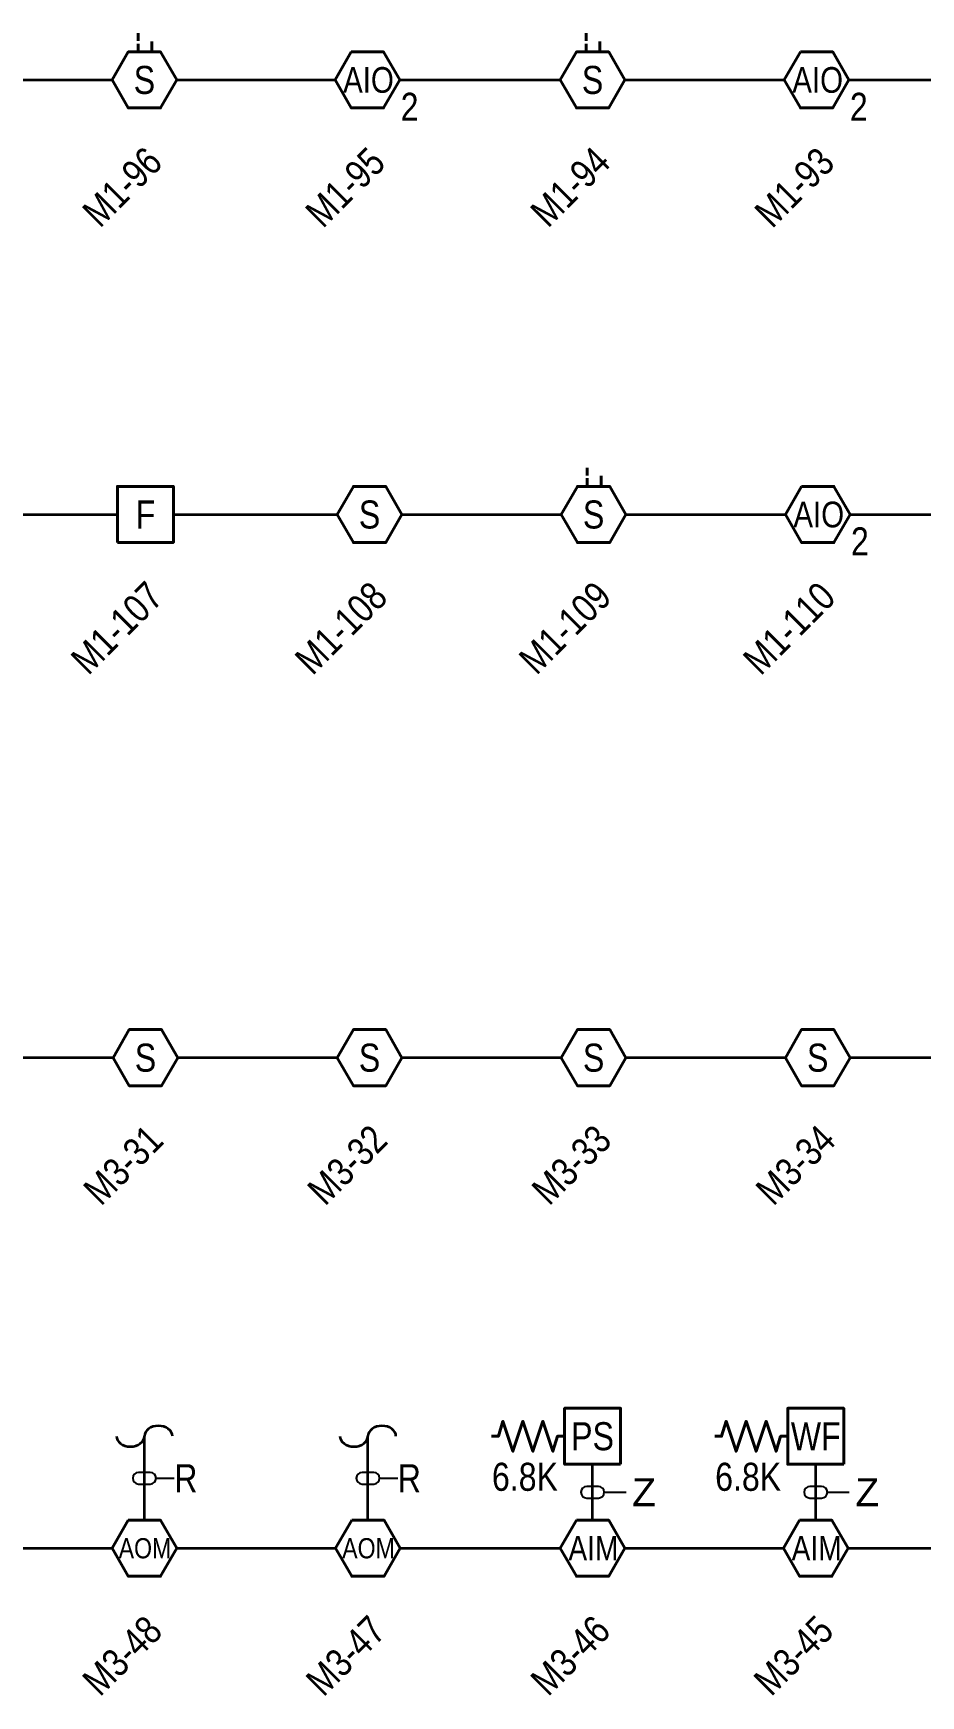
# Model space of a CAD drawing. Header units: inches. Extents: x 84 to 207, y -12 to 77.
# Drawn here: x 190.63 to 193.6, y -0.39 to 5.18 of the extents above; entities that cross this region are included whole.
import ezdxf
from ezdxf import colors
from ezdxf.entities.mleader import LeaderData, LeaderLine
from ezdxf.enums import TextEntityAlignment as Align
from ezdxf.math import Vec2, Vec3

# ---------------------------------------------------------------- set-up
doc = ezdxf.new("R2010")
doc.units = ezdxf.units.IN
doc.header["$MEASUREMENT"] = 0
doc.set_wipeout_variables(frame=1)
for name, color, linetype, lineweight in [('F-ALRM-CTRL', 133, 'Continuous', 40), ('F-ALRM-DTCT', 23, 'Continuous', 40), ('F-ALRM-MANL', 23, 'Continuous', 40), ('F-ALRM-WIRE', 6, 'Continuous', 35), ('F-ALRM-WIRE-CTRL', 121, 'Continuous', 35), ('F-ALRM-WIRE-DTCT', 151, 'Continuous', 35), ('F-ANNO-CTRL', 121, 'Continuous', 25), ('F-ANNO-CTRL-ADDR', 113, 'Continuous', 25), ('F-ANNO-CTRL-DESC', 123, 'Continuous', 25), ('F-ANNO-CTRL-NOTE', 111, 'Continuous', 25), ('F-ANNO-DTCT', 151, 'Continuous', 25), ('F-ANNO-DTCT-ADDR', 143, 'Continuous', 25), ('F-ANNO-DTCT-DESC', 150, 'Continuous', 25), ('F-ANNO-DTCT-NOTE', 140, 'Continuous', 25), ('F-ANNO-POWR', 140, 'Continuous', 25), ('F-ANNO-WIPE', 7, 'Continuous', 0)]:
    doc.layers.add(name, color=color, linetype=linetype, lineweight=lineweight)
doc.styles.add('Body', font='', dxfattribs={"height": 0.09375})
doc.styles.add('Body_Symbols', font='', dxfattribs={"height": 0.0675})
doc.styles.add('MtXpl_Arial_Narrow', font='arial.ttf')
doc.styles.get("Standard").update_dxf_attribs({"font": 'arial.ttf'})
doc.styles.get('Body').set_extended_font_data('Arial Narrow')
doc.styles.get('Body_Symbols').set_extended_font_data('Arial Narrow')

# ---------------------------------------------------------------- blocks, each defined once
blk = doc.blocks.new('FA_AddressableModule2')
at = {"color": 0, "linetype": 'ByBlock', "lineweight": -2, "style": 'Body', "flags": 9}
for tag, p in [('POINTTYPE', (-0.0369, -0.1397)), ('ELEVATION', (-0.0369, -0.1542)), ('PID', (-0.0369, -0.1685)), ('WIREDROP', (-0.0369, -0.1966)), ('PID_SECONDARY', (-0.0369, -0.1824))]:
    blk.add_attdef(tag, p, '', height=0.00937, dxfattribs=at)
at = {"layer": 'F-ANNO-DTCT-ADDR', "style": 'Body', "flags": 8}
blk.add_attdef('ADDRESS', text='', height=0.0938, rotation=45, dxfattribs=at).set_placement((0, -0.2184), align=Align.TOP_RIGHT)
at = {"layer": 'F-ANNO-DTCT-DESC', "lineweight": 30, "flags": 51}
blk.add_attdef('DESCRIPTION', text='', height=0.0938, rotation=45, dxfattribs=at).set_placement((0.2007, -0.2176), align=Align.TOP_RIGHT)
at = {"layer": 'F-ANNO-POWR', "style": 'Body', "flags": 8}
blk.add_attdef('POWRTAG', text='', height=0.0938, dxfattribs=at).set_placement((-0.2007, -0.2176), align=Align.TOP_RIGHT)
at = {"linetype": 'ByBlock', "lineweight": -2, "ltscale": 0.5}
blk.add_wipeout([(-0.0541, 0.0938), (-0.1083, 0), (-0.0541, -0.0938), (0.0541, -0.0938), (0.1083, 0), (0.0541, 0.0938)], dxfattribs=at).dxf.layer = 'F-ANNO-WIPE'
at = {"color": 0, "linetype": 'ByBlock', "lineweight": -2, "ltscale": 0.5}
blk.add_lwpolyline([(-0.0541, 0.0938), (-0.1083, 0), (-0.0541, -0.0938), (0.0541, -0.0938), (0.1083, 0), (0.0541, 0.0938)], close=True, dxfattribs=at)
at = {"color": 0, "lineweight": -3, "style": 'Body'}
blk.add_text('AIO', height=0.08594, dxfattribs=at).set_placement((0.0035, 0), align=Align.MIDDLE_CENTER)
at = {"color": 0, "linetype": 'ByBlock', "lineweight": -2, "style": 'Body', "flags": 9}
blk.add_attdef('DEVTYPE', (-0.0369, -0.1259), '', height=0.00937, dxfattribs=at)
at = {"layer": 'F-ANNO-DTCT', "style": 'Body', "flags": 8}
blk.add_attdef('TYPE', text='', height=0.0938, dxfattribs=at).set_placement((0.1112, -0.0899), align=Align.MIDDLE_LEFT)
at = {"layer": 'F-ANNO-DTCT-NOTE', "linetype": 'ByBlock', "lineweight": -2, "flags": 104}
blk.add_attdef('NOTES', text='', height=0.0938, dxfattribs=at).set_placement((-0.1332, -0.0469), align=Align.MIDDLE_RIGHT)
at = {"layer": 'F-ANNO-DTCT-NOTE', "linetype": 'ByBlock', "lineweight": -2, "style": 'Body', "flags": 8}
blk.add_attdef('NOTE', text='', height=0.0938, dxfattribs=at).set_placement((-0.1332, -0.0469), align=Align.MIDDLE_CENTER)
blk = doc.blocks.new('*U15')
at = {"color": 0, "linetype": 'ByBlock', "lineweight": -2, "ltscale": 0.5}
blk.add_line((-0.0213, 0.1308), (-0.0213, 0.1562), dxfattribs=at)
at = {"color": 0, "linetype": 'ByBlock', "lineweight": -2, "style": 'Body', "flags": 9}
for tag, p in [('POINTTYPE', (-0.0369, -0.1397)), ('ELEVATION', (-0.0369, -0.1542)), ('PID', (-0.0369, -0.1685)), ('WIREDROP', (-0.0369, -0.1966)), ('PID_SECONDARY', (-0.0369, -0.1824))]:
    blk.add_attdef(tag, p, '', height=0.00937, dxfattribs=at)
at = {"layer": 'F-ANNO-DTCT-ADDR', "style": 'Body', "flags": 8}
blk.add_attdef('ADDRESS', text='', height=0.0938, rotation=45, dxfattribs=at).set_placement((0, -0.2169), align=Align.TOP_RIGHT)
at = {"layer": 'F-ANNO-DTCT-DESC', "lineweight": 30, "flags": 51}
blk.add_attdef('DESCRIPTION', text='', height=0.0938, rotation=45, dxfattribs=at).set_placement((0.2007, -0.2169), align=Align.TOP_RIGHT)
at = {"layer": 'F-ANNO-DTCT-NOTE', "linetype": 'ByBlock', "lineweight": -2, "style": 'Body', "flags": 8}
blk.add_attdef('NOTE', text='', height=0.0938, dxfattribs=at).set_placement((-0.1449, 0.0607), align=Align.MIDDLE_RIGHT)
at = {"layer": 'F-ANNO-DTCT-NOTE', "linetype": 'ByBlock', "lineweight": -2, "flags": 104}
blk.add_attdef('NOTES', text='', height=0.0938, dxfattribs=at).set_placement((-0.1449, -0.062), align=Align.TOP_RIGHT)
at = {"linetype": 'ByBlock', "lineweight": -2, "ltscale": 0.5}
blk.add_wipeout([(-0.0541, 0.0937), (-0.1083, 0), (-0.0541, -0.0938), (0.0541, -0.0938), (0.1083, 0), (0.0541, 0.0937)], dxfattribs=at).dxf.layer = 'F-ANNO-WIPE'
at = {"color": 0, "linetype": 'ByBlock', "lineweight": -2, "ltscale": 0.5}
for p, q in [((-0.0213, 0.0937), (-0.0213, 0.1211)), ((0.0248, 0.0937), (0.0248, 0.1289))]:
    blk.add_line(p, q, dxfattribs=at)
blk.add_lwpolyline([(-0.1083, 0), (-0.0541, -0.0938), (0.0541, -0.0938), (0.1083, 0), (0.0541, 0.0937), (-0.0541, 0.0937)], close=True, dxfattribs=at)
at = {"color": 0, "linetype": 'ByBlock', "lineweight": -2, "style": 'Body'}
blk.add_text('S', height=0.0938, dxfattribs=at).set_placement((0, 0), align=Align.MIDDLE_CENTER)
at = {"color": 0, "linetype": 'ByBlock', "lineweight": -2, "style": 'Body', "flags": 9}
blk.add_attdef('DEVTYPE', (-0.0369, -0.1259), '', height=0.00937, dxfattribs=at)
at = {"layer": 'F-ANNO-DTCT', "style": 'Body', "flags": 8}
blk.add_attdef('WP', text='', height=0.0938, dxfattribs=at).set_placement((0.1802, 0.0945), align=Align.MIDDLE_CENTER)
blk.add_attdef('TYPE', text='', height=0.0938, dxfattribs=at).set_placement((0.1083, -0.093), align=Align.MIDDLE_LEFT)
blk = doc.blocks.new('*U4')
at = {"color": 0, "linetype": 'ByBlock', "lineweight": -2, "style": 'Body', "flags": 9}
for tag, p in [('POINTTYPE', (-0.0369, -0.046)), ('ELEVATION', (-0.0369, -0.0604)), ('WIREDROP', (-0.0369, -0.1004)), ('PID_PRIMARY', (-0.0369, -0.0747)), ('PID_SECONDARY', (-0.0369, -0.0886))]:
    blk.add_attdef(tag, p, '', height=0.00937, dxfattribs=at)
at = {"layer": 'F-ANNO-DTCT-ADDR', "style": 'Body', "flags": 8}
blk.add_attdef('ADDRESS', text='', height=0.0938, rotation=45, dxfattribs=at).set_placement((0, -0.1239), align=Align.TOP_RIGHT)
at = {"layer": 'F-ANNO-DTCT-DESC', "lineweight": 30, "flags": 51}
blk.add_attdef('DESCRIPTION', text='', height=0.0938, rotation=45, dxfattribs=at).set_placement((0.2007, -0.1239), align=Align.TOP_RIGHT)
at = {"layer": 'F-ANNO-DTCT-NOTE', "lineweight": 25, "flags": 104}
blk.add_attdef('NOTES', text='', height=0.0938, dxfattribs=at).set_placement((-0.1689, 0.1641), align=Align.TOP_RIGHT)
at = {"linetype": 'ByBlock', "lineweight": -2, "ltscale": 0.5}
blk.add_wipeout([(-0.0937, 0), (0.0937, 0), (0.0937, 0.1875), (-0.0937, 0.1875)], dxfattribs=at).dxf.layer = 'F-ANNO-WIPE'
at = {"color": 0, "linetype": 'ByBlock', "lineweight": -2, "ltscale": 0.5}
blk.add_lwpolyline([(-0.0937, 0), (0.0937, 0), (0.0937, 0.1875), (-0.0937, 0.1875)], close=True, dxfattribs=at)
at = {"color": 0, "linetype": 'ByBlock', "lineweight": -2, "style": 'Body'}
blk.add_text('F', height=0.0938, dxfattribs=at).set_placement((0, 0.0937), align=Align.MIDDLE_CENTER)
for tag, p, flags in [('WIRE', (0, 0.0937), 11), ('RISER', (0, 0.0937), 11), ('DEVTYPE', (-0.0369, -0.0322), 9)]:
    blk.add_attdef(tag, p, '', height=0.00937, dxfattribs=dict(at, flags=flags))
at = {"layer": 'F-ANNO-DTCT', "lineweight": 25, "style": 'Body', "flags": 8}
blk.add_attdef('WP', text='', height=0.0938, dxfattribs=at).set_placement((0.1886, 0.1733), align=Align.MIDDLE)
blk.add_attdef('WG', text='', height=0.0938, dxfattribs=at).set_placement((-0.1962, 0.0485), align=Align.MIDDLE_CENTER)
at = {"layer": 'F-ANNO-DTCT-NOTE', "lineweight": 25, "style": 'Body'}
blk.add_attdef('NOTE', text='', height=0.0938, dxfattribs=at).set_placement((-0.1689, 0.1729), align=Align.MIDDLE_CENTER)
blk = doc.blocks.new('*U2')
at = {"color": 0, "linetype": 'ByBlock', "lineweight": -2, "style": 'Body', "flags": 9}
for tag, p in [('POINTTYPE', (-0.0369, -0.1397)), ('ELEVATION', (-0.0369, -0.1542)), ('PID', (-0.0369, -0.1685)), ('WIREDROP', (-0.0369, -0.1942)), ('PID_SECONDARY', (-0.0369, -0.1824))]:
    blk.add_attdef(tag, p, '', height=0.00937, dxfattribs=at)
at = {"layer": 'F-ANNO-DTCT-ADDR', "style": 'Body', "flags": 8}
blk.add_attdef('ADDRESS', text='', height=0.0938, rotation=45, dxfattribs=at).set_placement((0, -0.2176), align=Align.TOP_RIGHT)
at = {"layer": 'F-ANNO-DTCT-DESC', "linetype": 'ByBlock', "lineweight": -2, "flags": 51}
blk.add_attdef('DESCRIPTION', text='', height=0.0938, rotation=45, dxfattribs=at).set_placement((0.2007, -0.2176), align=Align.TOP_RIGHT)
at = {"layer": 'F-ANNO-DTCT-NOTE', "linetype": 'ByBlock', "lineweight": -2, "flags": 104}
blk.add_attdef('NOTES', text='', height=0.0938, dxfattribs=at).set_placement((-0.1449, -0.1219), align=Align.MIDDLE_RIGHT)
at = {"linetype": 'ByBlock', "lineweight": -2, "ltscale": 0.5}
blk.add_wipeout([(-0.1083, 0), (-0.0541, -0.0938), (0.0541, -0.0938), (0.1083, 0), (0.0541, 0.0938), (-0.0541, 0.0938)], dxfattribs=at).dxf.layer = 'F-ANNO-WIPE'
blk.add_lwpolyline([(-0.1083, 0), (-0.0541, -0.0938), (0.0541, -0.0938), (0.1083, 0), (0.0541, 0.0938), (-0.0541, 0.0938)], close=True, dxfattribs=at)
at = {"color": 0, "linetype": 'ByBlock', "lineweight": -2, "style": 'Body'}
blk.add_text('S', height=0.0938, dxfattribs=at).set_placement((0, 0), align=Align.MIDDLE_CENTER)
at = {"color": 0, "linetype": 'ByBlock', "lineweight": -2, "style": 'Body', "flags": 9}
blk.add_attdef('DEVTYPE', (-0.0369, -0.1259), '', height=0.00937, dxfattribs=at)
at = {"layer": 'F-ANNO-DTCT', "style": 'Body', "flags": 8}
for tag, p in [('WP', (-0.1773, 0.0938)), ('WG', (0.1636, 0.0938))]:
    blk.add_attdef(tag, text='', height=0.0938, dxfattribs=at).set_placement(p, align=Align.MIDDLE_CENTER)
blk.add_attdef('SMOKE_SENSOR_TYPE', text='', height=0.0938, dxfattribs=at).set_placement((0.1083, -0.0938), align=Align.MIDDLE_LEFT)
at = {"layer": 'F-ANNO-DTCT-NOTE', "linetype": 'ByBlock', "lineweight": -2, "style": 'Body', "flags": 8}
blk.add_attdef('NOTE', text='', height=0.0938, dxfattribs=at).set_placement((-0.1449, -0.0166), align=Align.MIDDLE_CENTER)
blk = doc.blocks.new('FA_AIM')
at = {"color": 0, "linetype": 'ByBlock', "lineweight": -2, "style": 'Body', "flags": 9}
for tag, p in [('POINTTYPE', (-0.0369, -0.1397)), ('ELEVATION', (-0.0369, -0.1542)), ('PID', (-0.0369, -0.1685)), ('WIREDROP', (-0.0369, -0.1966)), ('PID_SECONDARY', (-0.0369, -0.1824))]:
    blk.add_attdef(tag, p, '', height=0.00937, dxfattribs=at)
at = {"layer": 'F-ANNO-DTCT-ADDR', "style": 'Body', "flags": 8}
blk.add_attdef('ADDRESS', text='', height=0.0938, rotation=45, dxfattribs=at).set_placement((0, -0.2176), align=Align.TOP_RIGHT)
at = {"layer": 'F-ANNO-DTCT-DESC', "lineweight": 30, "flags": 51}
blk.add_attdef('DESCRIPTION', text='', height=0.0938, rotation=45, dxfattribs=at).set_placement((0.2007, -0.2176), align=Align.TOP_RIGHT)
at = {"layer": 'F-ANNO-DTCT-NOTE', "linetype": 'ByBlock', "lineweight": -2, "style": 'Body', "flags": 8}
blk.add_attdef('NOTE', text='', height=0.0938, dxfattribs=at).set_placement((-0.1332, 0.0983), align=Align.TOP_RIGHT)
at = {"layer": 'F-ANNO-POWR', "style": 'Body', "flags": 8}
blk.add_attdef('POWRTAG', text='', height=0.0938, dxfattribs=at).set_placement((-0.2007, -0.2176), align=Align.TOP_RIGHT)
at = {"linetype": 'ByBlock', "lineweight": -2, "ltscale": 0.5}
blk.add_wipeout([(-0.0541, 0.0938), (-0.1083, 0), (-0.0541, -0.0937), (0.0541, -0.0937), (0.1083, 0), (0.0541, 0.0938)], dxfattribs=at).dxf.layer = 'F-ANNO-WIPE'
at = {"color": 0, "linetype": 'ByBlock', "lineweight": -2, "ltscale": 0.5}
blk.add_lwpolyline([(-0.0541, 0.0938), (-0.1083, 0), (-0.0541, -0.0937), (0.0541, -0.0937), (0.1083, 0), (0.0541, 0.0938)], close=True, dxfattribs=at)
at = {"color": 0, "lineweight": -3, "style": 'Body'}
blk.add_text('AIM', height=0.08203, dxfattribs=at).set_placement((0.0029, 0), align=Align.MIDDLE_CENTER)
at = {"color": 0, "linetype": 'ByBlock', "lineweight": -2, "style": 'Body', "flags": 9}
blk.add_attdef('DEVTYPE', (-0.0369, -0.1259), '', height=0.00937, dxfattribs=at)
at = {"layer": 'F-ANNO-DTCT', "style": 'Body', "flags": 8}
blk.add_attdef('WP', text='', height=0.0938, dxfattribs=at).set_placement((0.1717, 0.0745), align=Align.MIDDLE_CENTER)
at = {"layer": 'F-ANNO-DTCT-NOTE', "linetype": 'ByBlock', "lineweight": -2, "flags": 104}
blk.add_attdef('NOTES', text='', height=0.0938, dxfattribs=at).set_placement((-0.1332, -0.0051), align=Align.TOP_RIGHT)
blk = doc.blocks.new('FA_AOM')
at = {"color": 0, "linetype": 'ByBlock', "lineweight": -2, "style": 'Body', "flags": 9}
for tag, p in [('POINTTYPE', (-0.0369, -0.1397)), ('ELEVATION', (-0.0369, -0.1542)), ('PID', (-0.0369, -0.1685)), ('WIREDROP', (-0.0369, -0.1966)), ('PID_SECONDARY', (-0.0369, -0.1824))]:
    blk.add_attdef(tag, p, '', height=0.00937, dxfattribs=at)
at = {"layer": 'F-ANNO-CTRL-ADDR', "style": 'Body', "flags": 8}
blk.add_attdef('ADDRESS', text='', height=0.0938, rotation=45, dxfattribs=at).set_placement((0, -0.2184), align=Align.TOP_RIGHT)
at = {"layer": 'F-ANNO-CTRL-DESC', "lineweight": 30, "flags": 51}
blk.add_attdef('DESCRIPTION', text='', height=0.0938, rotation=45, dxfattribs=at).set_placement((0.2007, -0.2176), align=Align.TOP_RIGHT)
at = {"layer": 'F-ANNO-CTRL-NOTE', "linetype": 'ByBlock', "lineweight": -2, "style": 'Body', "flags": 8}
blk.add_attdef('NOTE', text='', height=0.0938, dxfattribs=at).set_placement((-0.1332, 0.1), align=Align.TOP_RIGHT)
at = {"layer": 'F-ANNO-POWR', "style": 'Body', "flags": 8}
blk.add_attdef('POWRTAG', text='', height=0.0938, dxfattribs=at).set_placement((-0.2007, -0.2176), align=Align.TOP_RIGHT)
at = {"linetype": 'ByBlock', "lineweight": -2, "ltscale": 0.5}
blk.add_wipeout([(-0.0541, 0.0938), (-0.1083, 0), (-0.0541, -0.0938), (0.0541, -0.0938), (0.1083, 0), (0.0541, 0.0938)], dxfattribs=at).dxf.layer = 'F-ANNO-WIPE'
at = {"color": 0, "linetype": 'ByBlock', "lineweight": -2, "ltscale": 0.5}
blk.add_lwpolyline([(-0.0541, 0.0938), (-0.1083, 0), (-0.0541, -0.0938), (0.0541, -0.0938), (0.1083, 0), (0.0541, 0.0938)], close=True, dxfattribs=at)
at = {"color": 0, "lineweight": -3, "style": 'Body_Symbols'}
blk.add_text('AOM', height=0.0675, dxfattribs=at).set_placement((0.0019, 0), align=Align.MIDDLE_CENTER)
at = {"color": 0, "linetype": 'ByBlock', "lineweight": -2, "style": 'Body', "flags": 9}
blk.add_attdef('DEVTYPE', (-0.0369, -0.1259), '', height=0.00937, dxfattribs=at)
at = {"layer": 'F-ANNO-CTRL', "style": 'Body', "flags": 8}
blk.add_attdef('TYPE', text='', height=0.0938, dxfattribs=at).set_placement((0.1112, -0.0899), align=Align.MIDDLE_LEFT)
at = {"layer": 'F-ANNO-CTRL-NOTE', "linetype": 'ByBlock', "lineweight": -2, "flags": 104}
blk.add_attdef('NOTES', text='', height=0.0938, dxfattribs=at).set_placement((-0.1332, -0.0469), align=Align.TOP_RIGHT)
blk = doc.blocks.new('*U7')
at = {"color": 0}
for centre, major_axis in [((0, 0.046875), (0, 0.046875)), ((0, -0.046875), (0, -0.046875))]:
    blk.add_ellipse(centre, major_axis=major_axis, ratio=0.7409255, start_param=0, end_param=3.14159265, dxfattribs=at)
blk = doc.blocks.new('WireTagLoop')
at = {"color": 0, "linetype": 'ByBlock', "lineweight": -2}
blk.add_lwpolyline([(-0.5, 0.5, 0.999484), (-0.5, -0.5), (0.5, -0.5, 0.999484), (0.5, 0.5, 0.000258)], format="xyb", close=True, dxfattribs=at)
blk = doc.blocks.new('*U12')
at = {"color": 0, "linetype": 'ByBlock', "lineweight": -2, "style": 'Body', "flags": 9}
for tag, p in [('POINTTYPE', (-0.0369, -0.046)), ('ELEVATION', (-0.0369, -0.0604)), ('WIREDROP', (-0.0369, -0.1029)), ('PID', (-0.0369, -0.0747)), ('PID_SECONDARY', (-0.0369, -0.0886))]:
    blk.add_attdef(tag, p, '', height=0.00937, dxfattribs=at)
at = {"layer": 'F-ANNO-DTCT-ADDR', "style": 'Body', "flags": 8}
blk.add_attdef('ADDRESS', text='', height=0.0938, dxfattribs=at).set_placement((0, -0.1239), align=Align.TOP_RIGHT)
at = {"layer": 'F-ANNO-DTCT-DESC', "lineweight": 30, "flags": 104}
blk.add_attdef('DESCRIPTION', text='', height=0.0938, dxfattribs=at).set_placement((0.2007, -0.1239), align=Align.TOP_RIGHT)
at = {"layer": 'F-ANNO-DTCT-NOTE', "linetype": 'ByBlock', "lineweight": -2, "flags": 104}
blk.add_attdef('NOTES', text='', height=0.0938, dxfattribs=at).set_placement((-0.1846, 0), align=Align.MIDDLE_RIGHT)
at = {"linetype": 'ByBlock', "lineweight": -2, "ltscale": 0.5}
blk.add_wipeout([(-0.0938, 0.1875), (0.0937, 0.1875), (0.0937, 0), (-0.0938, 0)], dxfattribs=at).dxf.layer = 'F-ANNO-WIPE'
blk.add_lwpolyline([(0.0937, 0), (0.0937, 0.1875), (-0.0938, 0.1875), (-0.0938, 0)], close=True, dxfattribs=at)
at = {"color": 0, "lineweight": -3, "style": 'Body'}
blk.add_text('WF', height=0.09375, dxfattribs=at).set_placement((0, 0.0937), align=Align.MIDDLE_CENTER)
at = {"color": 0, "linetype": 'ByBlock', "lineweight": -2, "style": 'Body', "flags": 9}
blk.add_attdef('DEVTYPE', (-0.0369, -0.0322), '', height=0.00937, dxfattribs=at)
at = {"layer": 'F-ANNO-DTCT-NOTE', "linetype": 'ByBlock', "lineweight": -2, "style": 'Body', "flags": 8}
blk.add_attdef('NOTE', text='', height=0.0938, dxfattribs=at).set_placement((-0.1846, 0), align=Align.MIDDLE_CENTER)
blk = doc.blocks.new('*U78')
at = {"color": 0, "linetype": 'ByBlock', "lineweight": -2, "style": 'Body', "flags": 9}
for tag, p in [('POINTTYPE', (-0.0369, -0.046)), ('ELEVATION', (-0.0369, -0.0604)), ('WIREDROP', (-0.0369, -0.1029)), ('PID', (-0.0369, -0.0747)), ('PID_SECONDARY', (-0.0369, -0.0886))]:
    blk.add_attdef(tag, p, '', height=0.00937, dxfattribs=at)
at = {"layer": 'F-ANNO-DTCT-ADDR', "style": 'Body', "flags": 8}
blk.add_attdef('ADDRESS', text='', height=0.0938, dxfattribs=at).set_placement((0, -0.1239), align=Align.TOP_RIGHT)
at = {"layer": 'F-ANNO-DTCT-DESC', "lineweight": 30, "flags": 104}
blk.add_attdef('DESCRIPTION', text='', height=0.0938, dxfattribs=at).set_placement((0.2007, -0.1239), align=Align.TOP_RIGHT)
at = {"layer": 'F-ANNO-DTCT-NOTE', "linetype": 'ByBlock', "lineweight": -2, "flags": 104}
blk.add_attdef('NOTES', text='', height=0.0938, dxfattribs=at).set_placement((-0.1846, 0), align=Align.TOP_RIGHT)
at = {"layer": 'F-ANNO-DTCT-NOTE', "linetype": 'ByBlock', "lineweight": -2, "style": 'Body', "flags": 8}
blk.add_attdef('NOTE', text='', height=0.0938, dxfattribs=at).set_placement((-0.1846, 0), align=Align.TOP_RIGHT)
at = {"linetype": 'ByBlock', "lineweight": -2, "ltscale": 0.5}
blk.add_wipeout([(-0.0938, 0.1875), (0.0937, 0.1875), (0.0937, 0), (-0.0938, 0)], dxfattribs=at).dxf.layer = 'F-ANNO-WIPE'
blk.add_lwpolyline([(0.0937, 0), (0.0937, 0.1875), (-0.0938, 0.1875), (-0.0938, 0)], close=True, dxfattribs=at)
at = {"color": 0, "lineweight": -3, "style": 'Body'}
blk.add_text('PS', height=0.09375, dxfattribs=at).set_placement((0, 0.0937), align=Align.MIDDLE_CENTER)
at = {"color": 0, "linetype": 'ByBlock', "lineweight": -2, "style": 'Body', "flags": 9}
blk.add_attdef('DEVTYPE', (-0.0369, -0.0322), '', height=0.00937, dxfattribs=at)

msp = doc.modelspace()

# ---------------------------------------------------------------- linework, layer by layer
at = {"layer": 'F-ALRM-WIRE-CTRL', "linetype": 'Continuous', "lineweight": -2}
for points in [[(191.0372, 0.3411), (191.0981, 0.3411)], [(191.7854, 0.3411), (191.8462, 0.3411)]]:
    msp.add_lwpolyline(points, dxfattribs=at)
at = {"layer": 'F-ALRM-WIRE-DTCT'}
for p, q in [((186.7804, 5.0205), (196.7161, 5.0205)), ((186.7804, 3.5663), (195.5018, 3.5662)), ((186.0327, 1.7484), (196.7232, 1.7485)), ((188.0118, 0.1067), (196.7232, 0.1067))]:
    msp.add_line(p, q, dxfattribs=at)

# ---------------------------------------------------------------- block references
at = {"layer": 'F-ALRM-DTCT'}
for name, p in [('*U78', (192.4982, 0.3879)), ('*U12', (193.2453, 0.3879))]:
    msp.add_blockref(name, p, dxfattribs=at)
at = {"layer": 'F-ALRM-WIRE-CTRL', "rotation": 90}
for p in [(190.9982, 0.4817), (191.7464, 0.4817)]:
    msp.add_blockref('*U7', p, dxfattribs=at)
at = {"layer": 'F-ALRM-WIRE-CTRL', "lineweight": -2, "xscale": 0.039, "yscale": 0.039, "zscale": 0.039, "rotation": 180}
for p in [(190.9982, 0.3411), (191.7464, 0.3411)]:
    msp.add_blockref('WireTagLoop', p, dxfattribs=at)

# ---------------------------------------------------------------- texts
at = {"layer": 'F-ALRM-WIRE-CTRL', "style": 'Body'}
for p in [(191.0981, 0.3411), (191.8462, 0.3411)]:
    msp.add_text('R', height=0.0938, dxfattribs=at).set_placement(p, align=Align.MIDDLE_LEFT)

# ---------------------------------------------------------------- next in the draw order: linework, layer by layer
at = {"layer": 'F-ALRM-DTCT'}
for points in [[(192.4045, 0.4816), (192.3803, 0.4816), (192.3656, 0.4314), (192.3321, 0.5318), (192.2986, 0.4314), (192.2652, 0.5318), (192.2317, 0.4314), (192.1982, 0.5318), (192.1833, 0.4816), (192.1605, 0.4816)], [(193.1516, 0.4816), (193.1273, 0.4816), (193.1127, 0.4314), (193.0792, 0.5318), (193.0457, 0.4314), (193.0122, 0.5318), (192.9788, 0.4314), (192.9453, 0.5318), (192.9303, 0.4816), (192.9076, 0.4816)]]:
    msp.add_lwpolyline(points, dxfattribs=at)

# ---------------------------------------------------------------- next in the draw order: block references
at = {"layer": 'F-ALRM-CTRL'}
ref = msp.add_blockref('FA_AOM', (190.9982, 0.1067), dxfattribs=at)
ref.add_attrib('ADDRESS', 'M3-48', dxfattribs={"layer": 'F-ANNO-CTRL-ADDR', "height": 0.09375, "rotation": 45, "style": 'Body'}).set_placement((190.9983, -0.1117), align=Align.TOP_RIGHT)
ref = msp.add_blockref('FA_AOM', (191.7464, 0.1067), dxfattribs=at)
ref.add_attrib('ADDRESS', 'M3-47', dxfattribs={"layer": 'F-ANNO-CTRL-ADDR', "height": 0.09375, "rotation": 45, "style": 'Body'}).set_placement((191.7464, -0.1117), align=Align.TOP_RIGHT)
at = {"layer": 'F-ALRM-DTCT'}
ref = msp.add_blockref('*U15', (190.9982, 5.0205), dxfattribs=at)
ref.add_attrib('ADDRESS', 'M1-96', dxfattribs={"layer": 'F-ANNO-DTCT-ADDR', "height": 0.09375, "rotation": 45, "style": 'Body'}).set_placement((190.9982, 4.8036), align=Align.TOP_RIGHT)
ref = msp.add_blockref('*U15', (192.4982, 5.0205), dxfattribs=at)
ref.add_attrib('ADDRESS', 'M1-94', dxfattribs={"layer": 'F-ANNO-DTCT-ADDR', "height": 0.09375, "rotation": 45, "style": 'Body'}).set_placement((192.4982, 4.8036), align=Align.TOP_RIGHT)
ref = msp.add_blockref('FA_AddressableModule2', (191.7447, 5.0205), dxfattribs=at)
ref.add_attrib('TYPE', '2', dxfattribs={"layer": 'F-ANNO-DTCT', "height": 0.0938, "style": 'Body'}).set_placement((191.8559, 4.9306), align=Align.MIDDLE_LEFT)
ref.add_attrib('ADDRESS', 'M1-95', dxfattribs={"layer": 'F-ANNO-DTCT-ADDR', "height": 0.09375, "rotation": 45, "style": 'Body'}).set_placement((191.7447, 4.8021), align=Align.TOP_RIGHT)
ref = msp.add_blockref('FA_AddressableModule2', (193.2482, 5.0205), dxfattribs=at)
ref.add_attrib('TYPE', '2', dxfattribs={"layer": 'F-ANNO-DTCT', "height": 0.0938, "style": 'Body'}).set_placement((193.3594, 4.9306), align=Align.MIDDLE_LEFT)
ref.add_attrib('ADDRESS', 'M1-93', dxfattribs={"layer": 'F-ANNO-DTCT-ADDR', "height": 0.09375, "rotation": 45, "style": 'Body'}).set_placement((193.2483, 4.8021), align=Align.TOP_RIGHT)
ref = msp.add_blockref('*U15', (192.5018, 3.5662), dxfattribs=at)
ref.add_attrib('ADDRESS', 'M1-109', dxfattribs={"layer": 'F-ANNO-DTCT-ADDR', "height": 0.09375, "rotation": 45, "style": 'Body'}).set_placement((192.5018, 3.3493), align=Align.TOP_RIGHT)
ref = msp.add_blockref('*U2', (191.7518, 3.5662), dxfattribs=at)
ref.add_attrib('ADDRESS', 'M1-108', dxfattribs={"layer": 'F-ANNO-DTCT-ADDR', "height": 0.09375, "rotation": 45, "style": 'Body'}).set_placement((191.7518, 3.3486), align=Align.TOP_RIGHT)
ref = msp.add_blockref('FA_AddressableModule2', (193.2518, 3.5662), dxfattribs=at)
ref.add_attrib('TYPE', '2', dxfattribs={"layer": 'F-ANNO-DTCT', "height": 0.0938, "style": 'Body'}).set_placement((193.363, 3.4763), align=Align.MIDDLE_LEFT)
ref.add_attrib('ADDRESS', 'M1-110', dxfattribs={"layer": 'F-ANNO-DTCT-ADDR', "height": 0.09375, "rotation": 45, "style": 'Body'}).set_placement((193.2518, 3.3478), align=Align.TOP_RIGHT)
ref = msp.add_blockref('*U2', (191.0018, 1.7484), dxfattribs=at)
ref.add_attrib('ADDRESS', 'M3-31', dxfattribs={"layer": 'F-ANNO-DTCT-ADDR', "height": 0.09375, "rotation": 45, "style": 'Body'}).set_placement((191.0018, 1.5308), align=Align.TOP_RIGHT)
ref = msp.add_blockref('*U2', (191.7518, 1.7484), dxfattribs=at)
ref.add_attrib('ADDRESS', 'M3-32', dxfattribs={"layer": 'F-ANNO-DTCT-ADDR', "height": 0.09375, "rotation": 45, "style": 'Body'}).set_placement((191.7518, 1.5308), align=Align.TOP_RIGHT)
ref = msp.add_blockref('*U2', (192.5018, 1.7484), dxfattribs=at)
ref.add_attrib('ADDRESS', 'M3-33', dxfattribs={"layer": 'F-ANNO-DTCT-ADDR', "height": 0.09375, "rotation": 45, "style": 'Body'}).set_placement((192.5018, 1.5308), align=Align.TOP_RIGHT)
ref = msp.add_blockref('*U2', (193.2518, 1.7484), dxfattribs=at)
ref.add_attrib('ADDRESS', 'M3-34', dxfattribs={"layer": 'F-ANNO-DTCT-ADDR', "height": 0.09375, "rotation": 45, "style": 'Body'}).set_placement((193.2518, 1.5308), align=Align.TOP_RIGHT)
ref = msp.add_blockref('FA_AIM', (192.4982, 0.1067), dxfattribs=at)
ref.add_attrib('ADDRESS', 'M3-46', dxfattribs={"layer": 'F-ANNO-DTCT-ADDR', "height": 0.09375, "rotation": 45, "style": 'Body'}).set_placement((192.4982, -0.1109), align=Align.TOP_RIGHT)
ref = msp.add_blockref('FA_AIM', (193.2453, 0.1067), dxfattribs=at)
ref.add_attrib('ADDRESS', 'M3-45', dxfattribs={"layer": 'F-ANNO-DTCT-ADDR', "height": 0.09375, "rotation": 45, "style": 'Body'}).set_placement((193.2453, -0.1109), align=Align.TOP_RIGHT)
at = {"layer": 'F-ALRM-MANL'}
ref = msp.add_blockref('*U4', (191.0018, 3.4725), dxfattribs=at)
ref.add_attrib('ADDRESS', 'M1-107', dxfattribs={"layer": 'F-ANNO-DTCT-ADDR', "height": 0.09375, "rotation": 45, "style": 'Body'}).set_placement((191.0018, 3.3486), align=Align.TOP_RIGHT)

# ---------------------------------------------------------------- next in the draw order: texts
at = {"layer": 'F-ANNO-DTCT', "style": 'Body'}
for p in [(192.2719, 0.2708), (193.019, 0.2708)]:
    msp.add_text('6.8K', height=0.09375, dxfattribs=at).set_placement(p, align=Align.BOTTOM_CENTER)

# ---------------------------------------------------------------- next in the draw order: linework, layer by layer
at = {"layer": 'F-ALRM-WIRE'}
for points in [[(192.4982, 0.2004), (192.4982, 0.3879)], [(193.2453, 0.2004), (193.2453, 0.3879)]]:
    msp.add_lwpolyline(points, dxfattribs=at)
at = {"layer": 'F-ALRM-WIRE-CTRL'}
for points in [[(190.9982, 0.2004), (190.9982, 0.4817)], [(191.7464, 0.2004), (191.7464, 0.4817)]]:
    msp.add_lwpolyline(points, dxfattribs=at)

# ---------------------------------------------------------------- next in the draw order: leaders
at = {"layer": 'F-ALRM-WIRE'}
ml = msp.add_multileader_mtext('Standard', dxfattribs=at)
ml.set_content('Z', color=256, style='MtXpl_Arial_Narrow')
ml.set_leader_properties(color=256, linetype='Continuous')
ml.set_arrow_properties(name='WireTagLoop')
ml.build(insert=Vec2(0, 0))
ml.multileader.update_dxf_attribs({"has_dogleg": 0, "text_right_attachment_type": 3, "text_bottom_attachment_type": 2, "dogleg_length": 0.0625, "arrow_head_size": 0.039})
ctx = ml.context
ctx.base_point, ctx.char_height, ctx.arrow_head_size, ctx.landing_gap_size, ctx.plane_origin = Vec3(192.6105, 0.2941), 0.0938, 0.039, 0.02, Vec3(192.4982, -0.0604)
ctx.right_attachment, ctx.top_attachment = 3, 2
notes = []
notes.append((ctx, [(0, (1, 1, 0), (192.548, 0.2941), (1, 0), 0.0625, [(0, [(192.4982, 0.2941)], 0, [])])]))
ctx.mtext.insert, ctx.mtext.flow_direction = Vec3(192.6305, 0.341), 5
ml = msp.add_multileader_mtext('Standard', dxfattribs=at)
ml.set_content('Z', color=256, style='MtXpl_Arial_Narrow')
ml.set_leader_properties(color=256, linetype='Continuous')
ml.set_arrow_properties(name='WireTagLoop')
ml.build(insert=Vec2(0, 0))
ml.multileader.update_dxf_attribs({"has_dogleg": 0, "text_right_attachment_type": 3, "text_bottom_attachment_type": 2, "dogleg_length": 0.0625, "arrow_head_size": 0.039})
ctx = ml.context
ctx.base_point, ctx.char_height, ctx.arrow_head_size, ctx.landing_gap_size, ctx.plane_origin = Vec3(193.3576, 0.2941), 0.0938, 0.039, 0.02, Vec3(193.2453, -0.0604)
ctx.right_attachment, ctx.top_attachment = 3, 2
notes.append((ctx, [(0, (1, 1, 0), (193.2951, 0.2941), (1, 0), 0.0625, [(0, [(193.2453, 0.2941)], 0, [])])]))
ctx.mtext.insert, ctx.mtext.flow_direction = Vec3(193.3776, 0.341), 5
for ctx, leaders in notes:
    for number, flags, end, landing, length, lines in leaders:
        leader = LeaderData()
        leader.index, (leader.has_last_leader_line, leader.has_dogleg_vector, leader.attachment_direction) = number, flags
        leader.last_leader_point, leader.dogleg_vector, leader.dogleg_length = Vec3(end), Vec3(landing), length
        for number, points, colour, breaks in lines:
            line = LeaderLine()
            line.index, line.vertices, line.color, line.breaks = number, Vec3.list(points), colors.encode_raw_color(colour), breaks
            leader.lines.append(line)
        ctx.leaders.append(leader)

doc.saveas('drawing.dxf')
